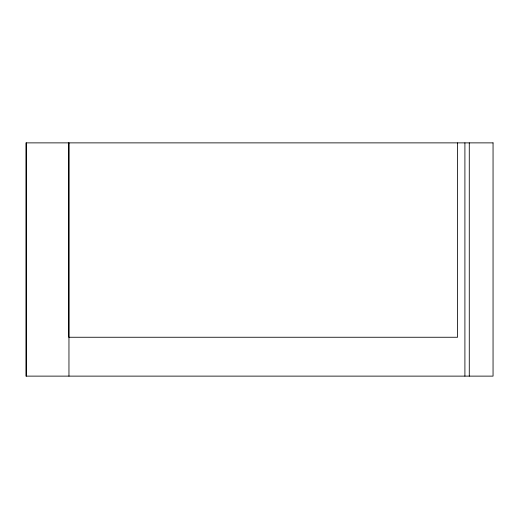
<?xml version="1.0" encoding="UTF-8"?>
<svg xmlns="http://www.w3.org/2000/svg" width="519" height="519" viewBox="0 0 519 519"><rect width="100%" height="100%" fill="white"/><g stroke="black" fill="none" stroke-linecap="round" stroke-linejoin="round"><path stroke-width="0.78" d="M469.28 142.874L469.28 376.126M464.907 142.874L464.907 376.126M457.544 142.874L457.544 337.253L68.787 337.253L68.787 142.874M68.956 142.874L68.956 376.126M26.54 142.874L26.54 376.126M493.05 142.874L25.95 142.874L25.95 376.126L493.05 376.126L493.05 142.874"/></g></svg>
